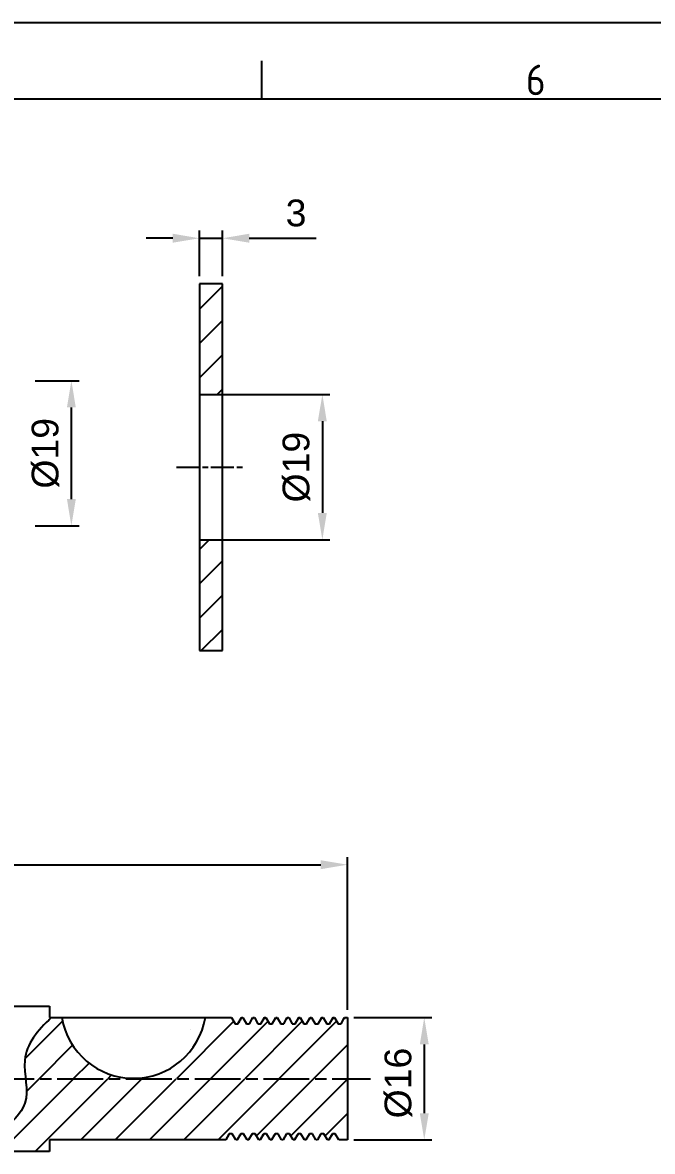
# Model space of a CAD drawing. Header units: millimetres. Extents: x 2729 to 3323, y 1345 to 1799.
# Drawn here: x 3066.6 to 3149.1, y 1650.9 to 1798.6 of the extents above; entities that cross this region are included whole.
import ezdxf
from ezdxf.enums import TextEntityAlignment as Align

# ---------------------------------------------------------------- set-up
doc = ezdxf.new("R2010")
doc.units = ezdxf.units.MM
doc.header["$LTSCALE"] = 0.5
doc.linetypes.add('AM_ISO08W050', pattern=[18, 12, -1.5, 3, -1.5])
doc.linetypes.add('AM_ISO08W050x2', pattern=[9, 6, -0.75, 1.5, -0.75])
for name, color, linetype, lineweight in [('AM_5', 3, 'Continuous', 25), ('AM_7', 4, 'AM_ISO08W050', 25), ('AM_BOR', 7, 'Continuous', 50)]:
    doc.layers.add(name, color=color, linetype=linetype, lineweight=lineweight)
doc.styles.add('ACISOTS', font='isocp.shx')
doc.styles.get("Standard").update_dxf_attribs({"font": 'arial.ttf'})
doc.dimstyles.new('AM_ISO$0', dxfattribs={"dimtxt": 3.5, "dimasz": 3.5, "dimexe": 1, "dimexo": 1, "dimgap": 1.5, "dimtad": 1, "dimdsep": 46, "dimtxsty": 'Standard', "dimcen": 0, "dimclrd": 256, "dimclre": 256, "dimclrt": 2, "dimadec": 0, "dimazin": 2, "dimtp": 0.1, "dimtm": 0.1, "dimtfac": 0.71, "dimtdec": 3, "dimtmove": 0, "dimatfit": 3, "dimfxl": 1, "dimlwd": -1, "dimlwe": -1, "dimarcsym": 1})

# ---------------------------------------------------------------- blocks, each defined once
blk = doc.blocks.new('ISO_A2')
blk.add_line((584, 410), (10, 410))
at = {"layer": 'AM_BOR', "color": 1, "lineweight": 25}
for p, q in [((0, 420), (594, 420)), ((368.75, 410), (368.75, 415))]:
    blk.add_line(p, q, dxfattribs=at)
at = {"layer": 'AM_BOR', "color": 1, "lineweight": 25, "style": 'ACISOTS'}
blk.add_text('6', height=4, dxfattribs=at).set_placement((404.625, 412.5), align=Align.MIDDLE)
blk = doc.blocks.new('*D83')
at = {"layer": 'AM_5', "linetype": 'ByBlock', "transparency": 16777216}
for p, q in [((3068.24, 1751.75), (3073.98, 1751.75)), ((3072.98, 1736.25), (3072.98, 1748.25)), ((3068.24, 1732.75), (3073.98, 1732.75))]:
    blk.add_line(p, q, dxfattribs=at)
at = {"layer": 'AM_5', "transparency": 16777216}
for points in [[(3072.4, 1748.25), (3073.56, 1748.25), (3072.98, 1751.75)], [(3072.4, 1736.25), (3073.56, 1736.25), (3072.98, 1732.75)]]:
    blk.add_solid(points, dxfattribs=at)
at = {"layer": 'Defpoints', "color": 0, "transparency": 16777216}
for p in [(3067.24, 1751.75), (3072.98, 1751.75), (3067.24, 1732.75)]:
    blk.add_point(p, dxfattribs=at)
at = {"layer": 'AM_5', "color": 2, "transparency": 16777216, "insert": (3069.6, 1742.25), "char_height": 3.5, "attachment_point": 5, "rotation": 90}
blk.add_mtext('%%C19', dxfattribs=at)
blk = doc.blocks.new('*D84')
at = {"layer": 'AM_5', "linetype": 'ByBlock', "transparency": 16777216}
for p, q in [((3089.76, 1765.44), (3089.76, 1771.38)), ((3092.76, 1765.44), (3092.76, 1771.38)), ((3086.26, 1770.38), (3082.76, 1770.38)), ((3089.76, 1770.38), (3092.76, 1770.38)), ((3096.26, 1770.38), (3105.05, 1770.38))]:
    blk.add_line(p, q, dxfattribs=at)
at = {"layer": 'AM_5', "transparency": 16777216}
for points in [[(3086.26, 1770.97), (3086.26, 1769.8), (3089.76, 1770.38)], [(3096.26, 1770.97), (3096.26, 1769.8), (3092.76, 1770.38)]]:
    blk.add_solid(points, dxfattribs=at)
at = {"layer": 'Defpoints', "color": 0, "transparency": 16777216}
for p in [(3092.76, 1770.38), (3089.76, 1764.44), (3092.76, 1764.44)]:
    blk.add_point(p, dxfattribs=at)
at = {"layer": 'AM_5', "color": 2, "transparency": 16777216, "insert": (3102.4, 1773.67), "char_height": 3.5, "attachment_point": 5}
blk.add_mtext('3', dxfattribs=at)
blk = doc.blocks.new('*D85')
at = {"layer": 'AM_5', "linetype": 'ByBlock', "transparency": 16777216}
for p, q in [((3092.26, 1749.94), (3106.84, 1749.94)), ((3105.84, 1746.44), (3105.84, 1734.44)), ((3092.26, 1730.94), (3106.84, 1730.94))]:
    blk.add_line(p, q, dxfattribs=at)
at = {"layer": 'AM_5', "transparency": 16777216}
for points in [[(3105.25, 1746.44), (3106.42, 1746.44), (3105.84, 1749.94)], [(3105.25, 1734.44), (3106.42, 1734.44), (3105.84, 1730.94)]]:
    blk.add_solid(points, dxfattribs=at)
at = {"layer": 'Defpoints', "color": 0, "transparency": 16777216}
for p in [(3091.26, 1749.94), (3091.26, 1730.94), (3105.84, 1730.94)]:
    blk.add_point(p, dxfattribs=at)
at = {"layer": 'AM_5', "color": 2, "transparency": 16777216, "insert": (3102.45, 1740.44), "char_height": 3.5, "attachment_point": 5, "rotation": 90}
blk.add_mtext('%%C19', dxfattribs=at)
blk = doc.blocks.new('*D86')
at = {"layer": 'AM_5', "linetype": 'ByBlock', "transparency": 16777216}
for p, q in [((2975.13, 1672.42), (2975.13, 1689.43)), ((2978.63, 1688.43), (3105.63, 1688.43)), ((3109.13, 1669.42), (3109.13, 1689.43))]:
    blk.add_line(p, q, dxfattribs=at)
at = {"layer": 'AM_5', "transparency": 16777216}
for points in [[(2978.63, 1689.01), (2978.63, 1687.84), (2975.13, 1688.43)], [(3105.63, 1689.01), (3105.63, 1687.84), (3109.13, 1688.43)]]:
    blk.add_solid(points, dxfattribs=at)
at = {"layer": 'Defpoints', "color": 0, "transparency": 16777216}
for p in [(3109.13, 1688.43), (2975.13, 1671.42), (3109.13, 1668.42)]:
    blk.add_point(p, dxfattribs=at)
at = {"layer": 'AM_5', "color": 2, "transparency": 16777216, "insert": (3042.06, 1691.71), "char_height": 3.5, "attachment_point": 5}
blk.add_mtext('134', dxfattribs=at)
blk = doc.blocks.new('*D87')
at = {"layer": 'AM_5', "linetype": 'ByBlock', "transparency": 16777216}
for p, q in [((3109.94, 1668.42), (3120.18, 1668.42)), ((3119.18, 1664.92), (3119.18, 1655.92)), ((3109.94, 1652.42), (3120.18, 1652.42))]:
    blk.add_line(p, q, dxfattribs=at)
at = {"layer": 'AM_5', "transparency": 16777216}
for points in [[(3118.6, 1664.92), (3119.77, 1664.92), (3119.18, 1668.42)], [(3118.6, 1655.92), (3119.77, 1655.92), (3119.18, 1652.42)]]:
    blk.add_solid(points, dxfattribs=at)
at = {"layer": 'Defpoints', "color": 0, "transparency": 16777216}
for p in [(3108.94, 1668.42), (3108.94, 1652.42), (3119.18, 1652.42)]:
    blk.add_point(p, dxfattribs=at)
at = {"layer": 'AM_5', "color": 2, "transparency": 16777216, "insert": (3115.8, 1659.86), "char_height": 3.5, "attachment_point": 5, "rotation": 90}
blk.add_mtext('%%C16', dxfattribs=at)

msp = doc.modelspace()

# ---------------------------------------------------------------- hatches: boundary and pattern name
h = msp.add_hatch()
h.set_pattern_fill('ANSI31', color=256)
h.set_pattern_definition([(45, (-464.338, 97.352), (-2.245064, 2.245064), [])])
h.paths.add_polyline_path([(3092.755, 1764.439), (3089.755, 1764.439), (3089.755, 1749.939), (3092.755, 1749.939)])
h.paths.add_polyline_path([(3092.755, 1730.939), (3089.755, 1730.939), (3089.755, 1716.439), (3092.755, 1716.439)])
h = msp.add_hatch()
h.set_pattern_fill('ANSI31', color=256)
h.set_pattern_definition([(45, (-432.5665, 116.7926), (-2.245064, 2.245064), [])])
edge = h.paths.add_edge_path()
edge.add_line((3109.128, 1660.417), (3066.983, 1660.417))
edge.add_spline(control_points=[(3066.983, 1660.417), (3067.105, 1659.296), (3067.388, 1656.546), (3064.135, 1654.045), (3062.814, 1651.818), (3062.397, 1650.917)], knot_values=[10.7515029, 10.7515029, 10.7515029, 10.7515029, 13.9920352, 18.750336, 21.7324526, 21.7324526, 21.7324526, 21.7324526], degree=3, periodic=0)
edge.add_line((3062.397, 1650.917), (3070.128, 1650.917))
edge.add_line((3070.128, 1650.917), (3070.128, 1652.417))
edge.add_line((3070.128, 1652.417), (3093.19, 1652.417))
edge.add_line((3093.19, 1652.417), (3093.659, 1653.229))
edge.add_spline(control_points=[(3093.202, 1652.427), (3093.28, 1652.562), (3093.434, 1652.829), (3093.589, 1653.097), (3093.665, 1653.229)], knot_values=[0, 0, 0, 0, 0.4976748, 0.9863328, 0.9863328, 0.9863328, 0.9863328], degree=3, periodic=0)
edge.add_line((3093.665, 1653.229), (3094.034, 1653.229))
edge.add_line((3094.034, 1653.229), (3094.503, 1652.417))
edge.add_line((3094.503, 1652.417), (3094.69, 1652.417))
edge.add_line((3094.69, 1652.417), (3095.159, 1653.229))
edge.add_spline(control_points=[(3094.702, 1652.427), (3094.78, 1652.562), (3094.935, 1652.83), (3095.089, 1653.097), (3095.165, 1653.229)], knot_values=[0, 0, 0, 0, 0.5066984, 1, 1, 1, 1], degree=3, periodic=0)
edge.add_line((3095.165, 1653.229), (3095.534, 1653.229))
edge.add_line((3095.534, 1653.229), (3096.003, 1652.417))
edge.add_line((3096.003, 1652.417), (3096.19, 1652.417))
edge.add_line((3096.19, 1652.417), (3096.659, 1653.229))
edge.add_spline(control_points=[(3096.202, 1652.427), (3096.28, 1652.562), (3096.435, 1652.83), (3096.589, 1653.097), (3096.665, 1653.229)], knot_values=[0, 0, 0, 0, 0.5066984, 1, 1, 1, 1], degree=3, periodic=0)
edge.add_line((3096.665, 1653.229), (3097.034, 1653.229))
edge.add_line((3097.034, 1653.229), (3097.503, 1652.417))
edge.add_line((3097.503, 1652.417), (3097.69, 1652.417))
edge.add_line((3097.69, 1652.417), (3098.159, 1653.229))
edge.add_spline(control_points=[(3097.702, 1652.427), (3097.78, 1652.562), (3097.935, 1652.83), (3098.089, 1653.097), (3098.165, 1653.229)], knot_values=[0, 0, 0, 0, 0.5066984, 1, 1, 1, 1], degree=3, periodic=0)
edge.add_line((3098.165, 1653.229), (3098.534, 1653.229))
edge.add_line((3098.534, 1653.229), (3099.003, 1652.417))
edge.add_line((3099.003, 1652.417), (3099.19, 1652.417))
edge.add_line((3099.19, 1652.417), (3099.659, 1653.229))
edge.add_spline(control_points=[(3099.202, 1652.427), (3099.28, 1652.562), (3099.435, 1652.83), (3099.589, 1653.097), (3099.665, 1653.229)], knot_values=[0, 0, 0, 0, 0.5066984, 1, 1, 1, 1], degree=3, periodic=0)
edge.add_line((3099.665, 1653.229), (3100.034, 1653.229))
edge.add_line((3100.034, 1653.229), (3100.503, 1652.417))
edge.add_line((3100.503, 1652.417), (3100.69, 1652.417))
edge.add_line((3100.69, 1652.417), (3101.159, 1653.229))
edge.add_spline(control_points=[(3100.702, 1652.427), (3100.78, 1652.562), (3100.935, 1652.83), (3101.089, 1653.097), (3101.165, 1653.229)], knot_values=[0, 0, 0, 0, 0.5066984, 1, 1, 1, 1], degree=3, periodic=0)
edge.add_line((3101.165, 1653.229), (3101.534, 1653.229))
edge.add_line((3101.534, 1653.229), (3102.003, 1652.417))
edge.add_line((3102.003, 1652.417), (3102.19, 1652.417))
edge.add_line((3102.19, 1652.417), (3102.659, 1653.229))
edge.add_spline(control_points=[(3102.202, 1652.427), (3102.28, 1652.562), (3102.435, 1652.83), (3102.589, 1653.097), (3102.665, 1653.229)], knot_values=[0, 0, 0, 0, 0.5066984, 1, 1, 1, 1], degree=3, periodic=0)
edge.add_line((3102.665, 1653.229), (3103.034, 1653.229))
edge.add_line((3103.034, 1653.229), (3103.503, 1652.417))
edge.add_line((3103.503, 1652.417), (3103.69, 1652.417))
edge.add_line((3103.69, 1652.417), (3104.159, 1653.229))
edge.add_spline(control_points=[(3103.702, 1652.427), (3103.78, 1652.562), (3103.935, 1652.83), (3104.089, 1653.097), (3104.165, 1653.229)], knot_values=[0, 0, 0, 0, 0.5066984, 1, 1, 1, 1], degree=3, periodic=0)
edge.add_line((3104.165, 1653.229), (3104.534, 1653.229))
edge.add_line((3104.534, 1653.229), (3105.003, 1652.417))
edge.add_line((3105.003, 1652.417), (3105.19, 1652.417))
edge.add_line((3105.19, 1652.417), (3105.659, 1653.229))
edge.add_spline(control_points=[(3105.202, 1652.427), (3105.28, 1652.562), (3105.435, 1652.83), (3105.589, 1653.097), (3105.665, 1653.229)], knot_values=[0, 0, 0, 0, 0.5066984, 1, 1, 1, 1], degree=3, periodic=0)
edge.add_line((3105.665, 1653.229), (3106.034, 1653.229))
edge.add_line((3106.034, 1653.229), (3106.503, 1652.417))
edge.add_line((3106.503, 1652.417), (3106.69, 1652.417))
edge.add_line((3106.69, 1652.417), (3107.159, 1653.229))
edge.add_spline(control_points=[(3106.702, 1652.427), (3106.78, 1652.562), (3106.935, 1652.83), (3107.089, 1653.097), (3107.165, 1653.229)], knot_values=[0, 0, 0, 0, 0.5066984, 1, 1, 1, 1], degree=3, periodic=0)
edge.add_line((3107.165, 1653.229), (3107.534, 1653.229))
edge.add_line((3107.534, 1653.229), (3108.003, 1652.417))
edge.add_line((3108.003, 1652.417), (3109.128, 1652.417))
edge.add_line((3109.128, 1652.417), (3109.128, 1660.417))
edge = h.paths.add_edge_path()
edge.add_line((3071.737, 1668.417), (3070.345, 1668.417))
edge.add_spline(control_points=[(3070.345, 1668.417), (3068.577, 1666.752), (3066.54, 1664.383), (3066.895, 1661.236), (3066.983, 1660.417)], knot_values=[1.6925804, 1.6925804, 1.6925804, 1.6925804, 8.385117, 10.7515029, 10.7515029, 10.7515029, 10.7515029], degree=3, periodic=0)
edge.add_line((3066.983, 1660.417), (3081.128, 1660.482))
edge.add_arc((3081.128, 1670.007), 9.525, 189.60932, 270, ccw=False)
edge = h.paths.add_edge_path()
edge.add_line((3109.128, 1668.417), (3108.753, 1668.417))
edge.add_line((3108.753, 1668.417), (3108.722, 1668.364))
edge.add_spline(control_points=[(3108.722, 1668.364), (3108.72, 1668.356), (3108.719, 1668.347), (3108.717, 1668.337)], knot_values=[0.6153196, 0.6153196, 0.6153196, 0.6153196, 0.7202113, 0.7202113, 0.7202113, 0.7202113], degree=3, periodic=0)
edge.add_spline(control_points=[(3108.717, 1668.337), (3108.715, 1668.324), (3108.713, 1668.31), (3108.711, 1668.294)], knot_values=[0.7202113, 0.7202113, 0.7202113, 0.7202113, 0.8417791, 0.8417791, 0.8417791, 0.8417791], degree=3, periodic=0)
edge.add_spline(control_points=[(3108.702, 1668.219), (3108.704, 1668.235), (3108.707, 1668.262), (3108.71, 1668.285), (3108.711, 1668.294)], knot_values=[0.8417791, 0.8417791, 0.8417791, 0.8417791, 0.9365501, 1, 1, 1, 1], degree=3, periodic=0)
edge.add_line((3108.718, 1668.357), (3108.284, 1667.605))
edge.add_line((3108.284, 1667.605), (3107.909, 1667.605))
edge.add_line((3107.909, 1667.605), (3107.44, 1668.417))
edge.add_line((3107.44, 1668.417), (3107.253, 1668.417))
edge.add_line((3107.253, 1668.417), (3107.222, 1668.364))
edge.add_spline(control_points=[(3107.222, 1668.364), (3107.22, 1668.356), (3107.219, 1668.347), (3107.217, 1668.337)], knot_values=[0.6153196, 0.6153196, 0.6153196, 0.6153196, 0.7202113, 0.7202113, 0.7202113, 0.7202113], degree=3, periodic=0)
edge.add_spline(control_points=[(3107.217, 1668.337), (3107.215, 1668.324), (3107.213, 1668.31), (3107.211, 1668.294)], knot_values=[0.7202113, 0.7202113, 0.7202113, 0.7202113, 0.8417791, 0.8417791, 0.8417791, 0.8417791], degree=3, periodic=0)
edge.add_spline(control_points=[(3107.202, 1668.219), (3107.204, 1668.235), (3107.207, 1668.262), (3107.21, 1668.285), (3107.211, 1668.294)], knot_values=[0.8417791, 0.8417791, 0.8417791, 0.8417791, 0.9365501, 1, 1, 1, 1], degree=3, periodic=0)
edge.add_line((3107.218, 1668.357), (3106.784, 1667.605))
edge.add_line((3106.784, 1667.605), (3106.409, 1667.605))
edge.add_line((3106.409, 1667.605), (3105.94, 1668.417))
edge.add_line((3105.94, 1668.417), (3105.753, 1668.417))
edge.add_line((3105.753, 1668.417), (3105.722, 1668.364))
edge.add_spline(control_points=[(3105.722, 1668.364), (3105.72, 1668.356), (3105.719, 1668.347), (3105.717, 1668.337)], knot_values=[0.6153196, 0.6153196, 0.6153196, 0.6153196, 0.7202113, 0.7202113, 0.7202113, 0.7202113], degree=3, periodic=0)
edge.add_spline(control_points=[(3105.717, 1668.337), (3105.715, 1668.324), (3105.713, 1668.31), (3105.711, 1668.294)], knot_values=[0.7202113, 0.7202113, 0.7202113, 0.7202113, 0.8417791, 0.8417791, 0.8417791, 0.8417791], degree=3, periodic=0)
edge.add_spline(control_points=[(3105.702, 1668.219), (3105.704, 1668.235), (3105.707, 1668.262), (3105.71, 1668.285), (3105.711, 1668.294)], knot_values=[0.8417791, 0.8417791, 0.8417791, 0.8417791, 0.9365501, 1, 1, 1, 1], degree=3, periodic=0)
edge.add_line((3105.718, 1668.357), (3105.284, 1667.605))
edge.add_line((3105.284, 1667.605), (3104.909, 1667.605))
edge.add_line((3104.909, 1667.605), (3104.44, 1668.417))
edge.add_line((3104.44, 1668.417), (3104.253, 1668.417))
edge.add_line((3104.253, 1668.417), (3104.222, 1668.364))
edge.add_spline(control_points=[(3104.222, 1668.364), (3104.22, 1668.356), (3104.219, 1668.347), (3104.217, 1668.337)], knot_values=[0.6153196, 0.6153196, 0.6153196, 0.6153196, 0.7202113, 0.7202113, 0.7202113, 0.7202113], degree=3, periodic=0)
edge.add_spline(control_points=[(3104.217, 1668.337), (3104.215, 1668.324), (3104.213, 1668.31), (3104.211, 1668.294)], knot_values=[0.7202113, 0.7202113, 0.7202113, 0.7202113, 0.8417791, 0.8417791, 0.8417791, 0.8417791], degree=3, periodic=0)
edge.add_spline(control_points=[(3104.202, 1668.219), (3104.204, 1668.235), (3104.207, 1668.262), (3104.21, 1668.285), (3104.211, 1668.294)], knot_values=[0.8417791, 0.8417791, 0.8417791, 0.8417791, 0.9365501, 1, 1, 1, 1], degree=3, periodic=0)
edge.add_line((3104.218, 1668.357), (3103.784, 1667.605))
edge.add_line((3103.784, 1667.605), (3103.409, 1667.605))
edge.add_line((3103.409, 1667.605), (3102.94, 1668.417))
edge.add_line((3102.94, 1668.417), (3102.753, 1668.417))
edge.add_line((3102.753, 1668.417), (3102.722, 1668.364))
edge.add_spline(control_points=[(3102.722, 1668.364), (3102.72, 1668.356), (3102.719, 1668.347), (3102.717, 1668.337)], knot_values=[0.6153196, 0.6153196, 0.6153196, 0.6153196, 0.7202113, 0.7202113, 0.7202113, 0.7202113], degree=3, periodic=0)
edge.add_spline(control_points=[(3102.717, 1668.337), (3102.715, 1668.324), (3102.713, 1668.31), (3102.711, 1668.294)], knot_values=[0.7202113, 0.7202113, 0.7202113, 0.7202113, 0.8417791, 0.8417791, 0.8417791, 0.8417791], degree=3, periodic=0)
edge.add_spline(control_points=[(3102.702, 1668.219), (3102.704, 1668.235), (3102.707, 1668.262), (3102.71, 1668.285), (3102.711, 1668.294)], knot_values=[0.8417791, 0.8417791, 0.8417791, 0.8417791, 0.9365501, 1, 1, 1, 1], degree=3, periodic=0)
edge.add_line((3102.718, 1668.357), (3102.284, 1667.605))
edge.add_line((3102.284, 1667.605), (3101.909, 1667.605))
edge.add_line((3101.909, 1667.605), (3101.44, 1668.417))
edge.add_line((3101.44, 1668.417), (3101.253, 1668.417))
edge.add_line((3101.253, 1668.417), (3101.222, 1668.364))
edge.add_spline(control_points=[(3101.222, 1668.364), (3101.22, 1668.356), (3101.219, 1668.347), (3101.217, 1668.337)], knot_values=[0.6153196, 0.6153196, 0.6153196, 0.6153196, 0.7202113, 0.7202113, 0.7202113, 0.7202113], degree=3, periodic=0)
edge.add_spline(control_points=[(3101.217, 1668.337), (3101.215, 1668.324), (3101.213, 1668.31), (3101.211, 1668.294)], knot_values=[0.7202113, 0.7202113, 0.7202113, 0.7202113, 0.8417791, 0.8417791, 0.8417791, 0.8417791], degree=3, periodic=0)
edge.add_spline(control_points=[(3101.202, 1668.219), (3101.204, 1668.235), (3101.207, 1668.262), (3101.21, 1668.285), (3101.211, 1668.294)], knot_values=[0.8417791, 0.8417791, 0.8417791, 0.8417791, 0.9365501, 1, 1, 1, 1], degree=3, periodic=0)
edge.add_line((3101.218, 1668.357), (3100.784, 1667.605))
edge.add_line((3100.784, 1667.605), (3100.409, 1667.605))
edge.add_line((3100.409, 1667.605), (3099.94, 1668.417))
edge.add_line((3099.94, 1668.417), (3099.753, 1668.417))
edge.add_line((3099.753, 1668.417), (3099.722, 1668.364))
edge.add_spline(control_points=[(3099.722, 1668.364), (3099.72, 1668.356), (3099.719, 1668.347), (3099.717, 1668.337)], knot_values=[0.6153196, 0.6153196, 0.6153196, 0.6153196, 0.7202113, 0.7202113, 0.7202113, 0.7202113], degree=3, periodic=0)
edge.add_spline(control_points=[(3099.717, 1668.337), (3099.715, 1668.324), (3099.713, 1668.31), (3099.711, 1668.294)], knot_values=[0.7202113, 0.7202113, 0.7202113, 0.7202113, 0.8417791, 0.8417791, 0.8417791, 0.8417791], degree=3, periodic=0)
edge.add_spline(control_points=[(3099.702, 1668.219), (3099.704, 1668.235), (3099.707, 1668.262), (3099.71, 1668.285), (3099.711, 1668.294)], knot_values=[0.8417791, 0.8417791, 0.8417791, 0.8417791, 0.9365501, 1, 1, 1, 1], degree=3, periodic=0)
edge.add_line((3099.718, 1668.357), (3099.284, 1667.605))
edge.add_line((3099.284, 1667.605), (3098.909, 1667.605))
edge.add_line((3098.909, 1667.605), (3098.44, 1668.417))
edge.add_line((3098.44, 1668.417), (3098.253, 1668.417))
edge.add_line((3098.253, 1668.417), (3098.222, 1668.364))
edge.add_spline(control_points=[(3098.222, 1668.364), (3098.22, 1668.356), (3098.219, 1668.347), (3098.217, 1668.337)], knot_values=[0.6153196, 0.6153196, 0.6153196, 0.6153196, 0.7202113, 0.7202113, 0.7202113, 0.7202113], degree=3, periodic=0)
edge.add_spline(control_points=[(3098.217, 1668.337), (3098.215, 1668.324), (3098.213, 1668.31), (3098.211, 1668.294)], knot_values=[0.7202113, 0.7202113, 0.7202113, 0.7202113, 0.8417791, 0.8417791, 0.8417791, 0.8417791], degree=3, periodic=0)
edge.add_spline(control_points=[(3098.202, 1668.219), (3098.204, 1668.235), (3098.207, 1668.262), (3098.21, 1668.285), (3098.211, 1668.294)], knot_values=[0.8417791, 0.8417791, 0.8417791, 0.8417791, 0.9365501, 1, 1, 1, 1], degree=3, periodic=0)
edge.add_line((3098.218, 1668.357), (3097.784, 1667.605))
edge.add_line((3097.784, 1667.605), (3097.409, 1667.605))
edge.add_line((3097.409, 1667.605), (3096.94, 1668.417))
edge.add_line((3096.94, 1668.417), (3096.753, 1668.417))
edge.add_line((3096.753, 1668.417), (3096.722, 1668.364))
edge.add_spline(control_points=[(3096.722, 1668.364), (3096.72, 1668.356), (3096.719, 1668.347), (3096.717, 1668.337)], knot_values=[0.6153196, 0.6153196, 0.6153196, 0.6153196, 0.7202113, 0.7202113, 0.7202113, 0.7202113], degree=3, periodic=0)
edge.add_spline(control_points=[(3096.717, 1668.337), (3096.715, 1668.324), (3096.713, 1668.31), (3096.711, 1668.294)], knot_values=[0.7202113, 0.7202113, 0.7202113, 0.7202113, 0.8417791, 0.8417791, 0.8417791, 0.8417791], degree=3, periodic=0)
edge.add_spline(control_points=[(3096.702, 1668.219), (3096.704, 1668.235), (3096.707, 1668.262), (3096.71, 1668.285), (3096.711, 1668.294)], knot_values=[0.8417791, 0.8417791, 0.8417791, 0.8417791, 0.9365501, 1, 1, 1, 1], degree=3, periodic=0)
edge.add_line((3096.718, 1668.357), (3096.284, 1667.605))
edge.add_line((3096.284, 1667.605), (3095.909, 1667.605))
edge.add_line((3095.909, 1667.605), (3095.44, 1668.417))
edge.add_line((3095.44, 1668.417), (3095.253, 1668.417))
edge.add_line((3095.253, 1668.417), (3094.784, 1667.605))
edge.add_line((3094.784, 1667.605), (3094.409, 1667.605))
edge.add_line((3094.409, 1667.605), (3093.94, 1668.417))
edge.add_line((3093.94, 1668.417), (3090.519, 1668.417))
edge.add_arc((3081.128, 1670.007), 9.525, 270, 350.39068, ccw=False)
edge.add_line((3081.128, 1660.482), (3109.128, 1660.417))
edge.add_line((3109.128, 1660.417), (3109.128, 1668.417))

# ---------------------------------------------------------------- linework, layer by layer
for p, q in [((3089.755, 1764.439), (3089.755, 1716.439)), ((3092.755, 1764.439), (3089.755, 1764.439)), ((3092.755, 1716.439), (3092.755, 1764.439)), ((3089.755, 1749.939), (3092.755, 1749.939)), ((3089.755, 1730.939), (3092.755, 1730.939)), ((3089.755, 1716.439), (3092.755, 1716.439))]:
    msp.add_line(p, q)
at = {"color": 7, "linetype": 'Continuous', "lineweight": 25}
for p, q in [((3016.368, 1669.917), (3070.128, 1669.917)), ((3070.128, 1669.917), (3070.128, 1668.417)), ((3070.128, 1668.417), (3093.94, 1668.417)), ((3093.94, 1668.417), (3094.409, 1667.605)), ((3094.409, 1667.605), (3094.784, 1667.605)), ((3094.784, 1667.605), (3095.253, 1668.417)), ((3095.253, 1668.417), (3095.241, 1668.378)), ((3095.253, 1668.417), (3095.44, 1668.417)), ((3095.44, 1668.417), (3095.909, 1667.605)), ((3095.909, 1667.605), (3096.284, 1667.605)), ((3096.284, 1667.605), (3096.753, 1668.417)), ((3096.753, 1668.417), (3096.94, 1668.417)), ((3096.94, 1668.417), (3097.409, 1667.605)), ((3097.409, 1667.605), (3097.784, 1667.605)), ((3097.784, 1667.605), (3098.253, 1668.417)), ((3098.253, 1668.417), (3098.44, 1668.417)), ((3098.44, 1668.417), (3098.909, 1667.605)), ((3098.909, 1667.605), (3099.284, 1667.605)), ((3099.284, 1667.605), (3099.753, 1668.417)), ((3099.753, 1668.417), (3099.94, 1668.417)), ((3099.94, 1668.417), (3100.409, 1667.605)), ((3100.409, 1667.605), (3100.784, 1667.605)), ((3100.784, 1667.605), (3101.253, 1668.417)), ((3101.253, 1668.417), (3101.44, 1668.417)), ((3101.44, 1668.417), (3101.909, 1667.605)), ((3101.909, 1667.605), (3102.284, 1667.605)), ((3102.284, 1667.605), (3102.753, 1668.417)), ((3102.753, 1668.417), (3102.94, 1668.417)), ((3102.94, 1668.417), (3103.409, 1667.605)), ((3103.409, 1667.605), (3103.784, 1667.605)), ((3103.784, 1667.605), (3104.253, 1668.417)), ((3104.253, 1668.417), (3104.44, 1668.417)), ((3104.44, 1668.417), (3104.909, 1667.605)), ((3104.909, 1667.605), (3105.284, 1667.605)), ((3105.284, 1667.605), (3105.753, 1668.417)), ((3105.753, 1668.417), (3105.94, 1668.417)), ((3105.94, 1668.417), (3106.409, 1667.605)), ((3106.409, 1667.605), (3106.784, 1667.605)), ((3106.784, 1667.605), (3107.253, 1668.417)), ((3107.253, 1668.417), (3107.44, 1668.417)), ((3107.44, 1668.417), (3107.909, 1667.605)), ((3107.909, 1667.605), (3108.284, 1667.605)), ((3108.284, 1667.605), (3108.753, 1668.417)), ((3108.753, 1668.417), (3109.128, 1668.417)), ((3109.128, 1668.417), (3109.128, 1652.417)), ((3093.659, 1653.229), (3093.19, 1652.417)), ((3094.034, 1653.229), (3093.659, 1653.229)), ((3094.503, 1652.417), (3094.034, 1653.229)), ((3095.159, 1653.229), (3094.69, 1652.417)), ((3095.534, 1653.229), (3095.159, 1653.229)), ((3096.003, 1652.417), (3095.534, 1653.229)), ((3096.659, 1653.229), (3096.19, 1652.417)), ((3097.034, 1653.229), (3096.659, 1653.229)), ((3097.503, 1652.417), (3097.034, 1653.229)), ((3098.159, 1653.229), (3097.69, 1652.417)), ((3098.534, 1653.229), (3098.159, 1653.229)), ((3099.003, 1652.417), (3098.534, 1653.229)), ((3099.659, 1653.229), (3099.19, 1652.417)), ((3100.034, 1653.229), (3099.659, 1653.229)), ((3100.503, 1652.417), (3100.034, 1653.229)), ((3101.159, 1653.229), (3100.69, 1652.417)), ((3101.534, 1653.229), (3101.159, 1653.229)), ((3102.003, 1652.417), (3101.534, 1653.229)), ((3102.659, 1653.229), (3102.19, 1652.417)), ((3103.034, 1653.229), (3102.659, 1653.229)), ((3103.503, 1652.417), (3103.034, 1653.229)), ((3104.159, 1653.229), (3103.69, 1652.417)), ((3104.534, 1653.229), (3104.159, 1653.229)), ((3105.003, 1652.417), (3104.534, 1653.229)), ((3105.659, 1653.229), (3105.19, 1652.417)), ((3106.034, 1653.229), (3105.659, 1653.229)), ((3106.503, 1652.417), (3106.034, 1653.229)), ((3107.159, 1653.229), (3106.69, 1652.417)), ((3107.534, 1653.229), (3107.159, 1653.229)), ((3108.003, 1652.417), (3107.534, 1653.229)), ((3093.19, 1652.417), (3070.128, 1652.417)), ((3070.128, 1652.417), (3070.128, 1650.917)), ((3093.202, 1652.456), (3093.19, 1652.417)), ((3094.69, 1652.417), (3094.503, 1652.417)), ((3094.702, 1652.455), (3094.69, 1652.417)), ((3096.19, 1652.417), (3096.003, 1652.417)), ((3096.202, 1652.455), (3096.19, 1652.417)), ((3097.69, 1652.417), (3097.503, 1652.417)), ((3097.702, 1652.455), (3097.69, 1652.417)), ((3099.19, 1652.417), (3099.003, 1652.417)), ((3099.202, 1652.455), (3099.19, 1652.417)), ((3100.69, 1652.417), (3100.503, 1652.417)), ((3100.702, 1652.455), (3100.69, 1652.417)), ((3102.19, 1652.417), (3102.003, 1652.417)), ((3102.202, 1652.455), (3102.19, 1652.417)), ((3103.69, 1652.417), (3103.503, 1652.417)), ((3103.702, 1652.455), (3103.69, 1652.417)), ((3105.19, 1652.417), (3105.003, 1652.417)), ((3105.202, 1652.455), (3105.19, 1652.417)), ((3106.69, 1652.417), (3106.503, 1652.417)), ((3106.702, 1652.455), (3106.69, 1652.417)), ((3109.128, 1652.417), (3108.003, 1652.417)), ((3070.128, 1650.917), (3016.368, 1650.917))]:
    msp.add_line(p, q, dxfattribs=at)
msp.add_arc((3081.128, 1670.007), 9.525, 189.60932, 350.39068)
msp.add_open_spline([(3070.345, 1668.417), (3068.577, 1666.752), (3065.812, 1663.536), (3068.089, 1657.085), (3064.135, 1654.045), (3062.814, 1651.818), (3062.397, 1650.917)], degree=3, knots=[1.6925804, 1.6925804, 1.6925804, 1.6925804, 8.385117, 13.9920352, 18.750336, 21.7324526, 21.7324526, 21.7324526, 21.7324526])
for points, knots in [([(3095.241, 1668.407), (3095.163, 1668.272), (3095.009, 1668.004), (3094.854, 1667.737), (3094.778, 1667.605)], [0, 0, 0, 0, 0.5060172, 1, 1, 1, 1]), ([(3096.753, 1668.417), (3096.738, 1668.412), (3096.722, 1668.406), (3096.704, 1668.235), (3096.702, 1668.219)], [0, 0, 0, 0, 0.905229, 1, 1, 1, 1]), ([(3098.253, 1668.417), (3098.238, 1668.412), (3098.222, 1668.406), (3098.204, 1668.235), (3098.202, 1668.219)], [0, 0, 0, 0, 0.905229, 1, 1, 1, 1]), ([(3099.753, 1668.417), (3099.738, 1668.412), (3099.722, 1668.406), (3099.704, 1668.235), (3099.702, 1668.219)], [0, 0, 0, 0, 0.905229, 1, 1, 1, 1]), ([(3101.253, 1668.417), (3101.238, 1668.412), (3101.222, 1668.406), (3101.204, 1668.235), (3101.202, 1668.219)], [0, 0, 0, 0, 0.905229, 1, 1, 1, 1]), ([(3102.753, 1668.417), (3102.738, 1668.412), (3102.722, 1668.406), (3102.704, 1668.235), (3102.702, 1668.219)], [0, 0, 0, 0, 0.905229, 1, 1, 1, 1]), ([(3104.253, 1668.417), (3104.238, 1668.412), (3104.222, 1668.406), (3104.204, 1668.235), (3104.202, 1668.219)], [0, 0, 0, 0, 0.905229, 1, 1, 1, 1]), ([(3105.753, 1668.417), (3105.738, 1668.412), (3105.722, 1668.406), (3105.704, 1668.235), (3105.702, 1668.219)], [0, 0, 0, 0, 0.905229, 1, 1, 1, 1]), ([(3107.253, 1668.417), (3107.238, 1668.412), (3107.222, 1668.406), (3107.204, 1668.235), (3107.202, 1668.219)], [0, 0, 0, 0, 0.905229, 1, 1, 1, 1]), ([(3108.753, 1668.417), (3108.738, 1668.412), (3108.722, 1668.406), (3108.704, 1668.235), (3108.702, 1668.219)], [0, 0, 0, 0, 0.90522901, 1, 1, 1, 1]), ([(3093.202, 1652.427), (3093.28, 1652.562), (3093.436, 1652.833), (3093.593, 1653.104), (3093.672, 1653.24)], [0, 0, 0, 0, 0.4976748, 1, 1, 1, 1]), ([(3094.702, 1652.427), (3094.78, 1652.562), (3094.935, 1652.83), (3095.089, 1653.097), (3095.165, 1653.229)], [0, 0, 0, 0, 0.5066984, 1, 1, 1, 1]), ([(3096.202, 1652.427), (3096.28, 1652.562), (3096.435, 1652.83), (3096.589, 1653.097), (3096.665, 1653.229)], [0, 0, 0, 0, 0.5066984, 1, 1, 1, 1]), ([(3097.702, 1652.427), (3097.78, 1652.562), (3097.935, 1652.83), (3098.089, 1653.097), (3098.165, 1653.229)], [0, 0, 0, 0, 0.50669845, 1, 1, 1, 1]), ([(3099.202, 1652.427), (3099.28, 1652.562), (3099.435, 1652.83), (3099.589, 1653.097), (3099.665, 1653.229)], [0, 0, 0, 0, 0.5066984, 1, 1, 1, 1]), ([(3100.702, 1652.427), (3100.78, 1652.562), (3100.935, 1652.83), (3101.089, 1653.097), (3101.165, 1653.229)], [0, 0, 0, 0, 0.5066984, 1, 1, 1, 1]), ([(3102.202, 1652.427), (3102.28, 1652.562), (3102.435, 1652.83), (3102.589, 1653.097), (3102.665, 1653.229)], [0, 0, 0, 0, 0.50669845, 1, 1, 1, 1]), ([(3103.702, 1652.427), (3103.78, 1652.562), (3103.935, 1652.83), (3104.089, 1653.097), (3104.165, 1653.229)], [0, 0, 0, 0, 0.5066984, 1, 1, 1, 1]), ([(3105.202, 1652.427), (3105.28, 1652.562), (3105.435, 1652.83), (3105.589, 1653.097), (3105.665, 1653.229)], [0, 0, 0, 0, 0.5066984, 1, 1, 1, 1]), ([(3106.702, 1652.427), (3106.78, 1652.562), (3106.935, 1652.83), (3107.089, 1653.097), (3107.165, 1653.229)], [0, 0, 0, 0, 0.5066984, 1, 1, 1, 1])]:
    msp.add_open_spline(points, degree=3, knots=knots, dxfattribs=at)
at = {"layer": 'AM_7', "linetype": 'AM_ISO08W050x2'}
msp.add_line((3086.755, 1740.439), (3095.755, 1740.439), dxfattribs=at)
at = {"layer": 'AM_7'}
msp.add_line((2972.128, 1660.417), (3112.128, 1660.417), dxfattribs=at)

# ---------------------------------------------------------------- block references
at = {"lineweight": 0}
msp.add_blockref('ISO_A2', (2729.161, 1378.598), dxfattribs=at)

# ---------------------------------------------------------------- dimensions: what is measured, and where the dimension line sits
at = {"layer": 'AM_5'}
dim = msp.add_linear_dim(base=(3092.755, 1770.383), p1=(3089.755, 1764.439), p2=(3092.755, 1764.439), dimstyle='AM_ISO$0', override={"dimpost": ''}, dxfattribs=at)
dim.commit()
dim.dimension.update_dxf_attribs({"geometry": '*D84', "text_midpoint": (3102.401, 1773.672)})
dim = msp.add_linear_dim(base=(3072.981, 1751.747), p1=(3067.245, 1732.747), p2=(3067.245, 1751.747), angle=90, text='%%C<>', dimstyle='AM_ISO$0', override={"dimpost": ''}, dxfattribs=at)
dim.commit()
dim.dimension.update_dxf_attribs({"geometry": '*D83', "text_midpoint": (3069.596, 1742.247)})
for base, p1, p2, picture, middle in [((3105.837, 1730.939), (3091.255, 1749.939), (3091.255, 1730.939), '*D85', (3105.837, 1740.439)), ((3119.183, 1652.417), (3108.94, 1668.417), (3108.94, 1652.417), '*D87', (3119.183, 1659.858))]:
    dim = msp.add_linear_dim(base=base, p1=p1, p2=p2, angle=90, text='%%C<>', dimstyle='AM_ISO$0', dxfattribs=at)
    dim.commit()
    dim.dimension.update_dxf_attribs({"geometry": picture, "text_midpoint": middle, "dimtype": 160})
dim = msp.add_linear_dim(base=(3109.128, 1688.426), p1=(2975.128, 1671.417), p2=(3109.128, 1668.417), dimstyle='AM_ISO$0', dxfattribs=at)
dim.commit()
dim.dimension.update_dxf_attribs({"geometry": '*D86', "text_midpoint": (3042.063, 1688.426), "dimtype": 160})

doc.saveas('drawing.dxf')
